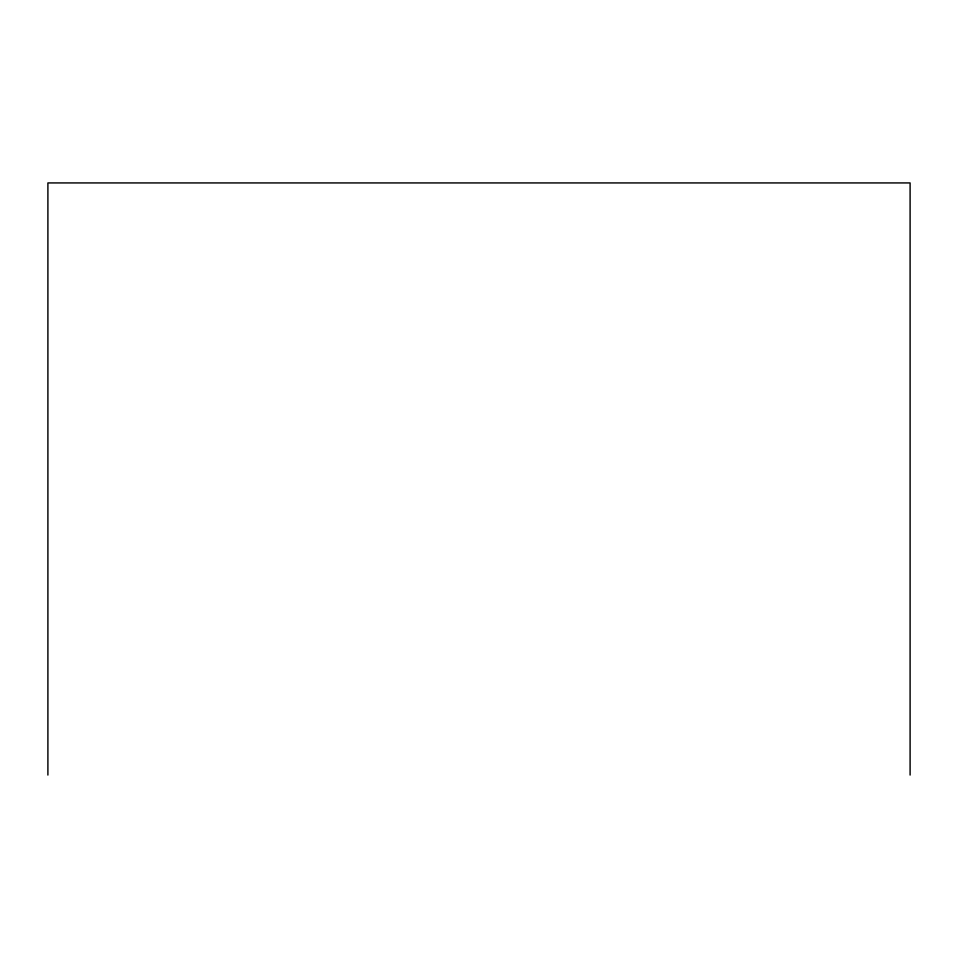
<?xml version="1.0" encoding="UTF-8"?>
<svg xmlns="http://www.w3.org/2000/svg" width="958" height="958" viewBox="0 0 958 958"><rect width="100%" height="100%" fill="white"/><g stroke="black" fill="none" stroke-linecap="round" stroke-linejoin="round"><path stroke-width="1.44" d="M910.1 775.07L910.1 182.93L47.9 182.93L47.9 775.07"/></g></svg>
